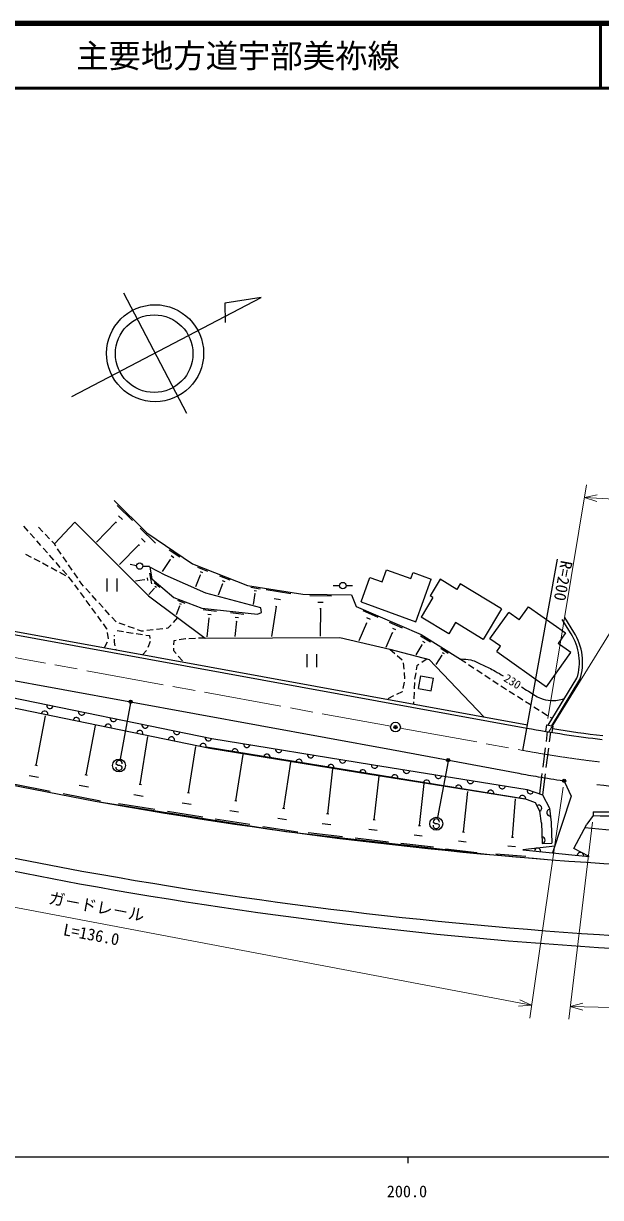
# Model space of a CAD drawing. Units: millimetres, scale not verified. Extents: x 40000 to 680000, y 20000 to 380000.
# Drawn here: x 208582 to 297762, y 198715 to 380000 of the extents above; entities that cross this region are included whole.
import ezdxf
from ezdxf.enums import TextEntityAlignment as Align

# ---------------------------------------------------------------- set-up
doc = ezdxf.new("R2010")
doc.units = ezdxf.units.MM
doc.header["$LTSCALE"] = 1000
doc.header["$PDMODE"] = 32
doc.header["$PDSIZE"] = 500
doc.linetypes.add('CHAIN', pattern=[18.5, 12, -1.5, 3.5, -1.5])
for name, color, linetype, lineweight in [('M-BGD', 7, 'Continuous', 25), ('M-BMK', 2, 'CHAIN', 13), ('M-BMK-SRVR', 3, 'Continuous', 25), ('M-STR-HTXT', 7, 'Continuous', 13), ('M-STR-STRC', 7, 'Continuous', 25), ('M-TTL', 2, 'Continuous', 140), ('M-TTL-BAND', 7, 'Continuous', 25), ('M-TTL-LINE', 7, 'Continuous', 50)]:
    doc.layers.add(name, color=color, linetype=linetype, lineweight=lineweight)
doc.layers.add('M-TTL-TXT', color=7, linetype='Continuous')
doc.styles.add('@ＭＳ ゴシック', font='')
doc.styles.add('ＭＳ ゴシック', font='')
doc.styles.get('@ＭＳ ゴシック').set_extended_font_data('@MS Gothic')
doc.styles.get('ＭＳ ゴシック').set_extended_font_data('MS Gothic')

msp = doc.modelspace()

# ---------------------------------------------------------------- linework, layer by layer
at = {"layer": 'M-BGD'}
for p, q in [((216071, 322395), (245308, 337699)), ((224041, 338408), (233771, 319819)), ((245308, 337699), (239716, 336809)), ((239716, 336809), (239767, 333811)), ((222579, 306330), (227663, 301337)), ((223081, 305557), (225448, 303232)), ((213353, 299627), (216534, 303007)), ((216534, 303007), (227902, 291607)), ((222869, 302974), (219882, 299933)), ((222795, 303047), (222943, 302901)), ((223271, 303975), (223863, 303393)), ((209298, 301626), (208627, 302367)), ((210295, 300505), (209631, 301254)), ((211576, 301517), (210891, 302246)), ((212603, 300424), (211918, 301153)), ((226632, 302069), (228999, 299744)), ((227663, 301337), (234681, 296568)), ((211289, 299382), (210626, 300131)), ((213353, 299627), (212946, 300060)), ((213582, 299292), (213353, 299627)), ((226420, 299486), (223433, 296445)), ((226346, 299559), (226494, 299413)), ((226822, 300487), (227414, 299906)), ((208876, 298070), (209766, 297614)), ((210210, 297385), (211100, 296929)), ((212284, 298259), (211621, 299008)), ((213278, 297137), (212615, 297885)), ((214430, 298055), (213865, 298880)), ((215277, 296817), (214712, 297642)), ((231122, 298744), (232751, 297637)), ((231401, 297840), (231808, 297563)), ((211542, 296696), (212420, 296217)), ((212859, 295977), (213736, 295497)), ((214273, 296014), (213610, 296762)), ((215268, 294891), (214605, 295640)), ((216125, 295579), (215560, 296404)), ((225068, 296499), (226051, 296314)), ((227042, 296222), (228042, 296222)), ((228113, 296073), (228443, 294238)), ((230461, 294826), (228113, 296073)), ((231272, 297213), (230037, 295394)), ((231221, 297247), (231323, 297178)), ((234681, 296568), (243229, 293238)), ((235481, 296042), (237014, 295444)), ((264002, 293759), (264681, 295640)), ((264681, 295640), (268444, 294282)), ((285753, 267754), (291106, 297273)), ((214175, 295258), (215053, 294778)), ((215492, 294538), (215663, 294445)), ((215876, 294204), (215599, 294517)), ((216220, 293734), (215876, 294204)), ((216972, 294342), (216407, 295167)), ((217608, 293413), (217255, 293929)), ((221489, 294310), (221489, 292310)), ((222989, 294310), (222989, 292310)), ((227235, 294111), (225880, 293868)), ((227225, 294163), (227244, 294060)), ((227695, 294408), (227770, 293994)), ((228081, 295120), (228380, 293461)), ((228443, 294238), (231819, 291376)), ((236773, 292037), (230461, 294826)), ((235889, 294823), (235179, 293000)), ((235841, 294842), (235937, 294805)), ((235877, 295358), (236260, 295208)), ((238902, 294709), (240463, 294101)), ((239305, 294013), (239696, 293861)), ((260763, 290675), (262121, 294438)), ((262121, 294438), (264002, 293759)), ((268444, 294282), (268783, 295223)), ((268783, 295223), (271605, 294204)), ((269228, 287620), (271605, 294204)), ((272960, 294174), (271410, 291605)), ((275528, 292624), (272960, 294174)), ((217106, 292523), (216515, 293331)), ((217991, 291313), (217401, 292120)), ((217860, 293136), (217608, 293413)), ((218869, 292026), (218196, 292766)), ((228786, 292780), (227972, 291819)), ((228759, 292803), (228814, 292757)), ((228794, 293679), (229672, 292935)), ((228900, 293136), (229119, 292950)), ((245286, 289762), (236773, 292037)), ((239318, 293468), (238646, 291742)), ((239269, 293487), (239367, 293449)), ((243229, 293238), (251732, 291889)), ((243743, 292954), (245176, 292727)), ((244323, 291981), (244056, 290296)), ((244212, 292439), (244570, 292382)), ((244278, 291988), (244368, 291974)), ((246096, 292581), (249910, 291975)), ((251732, 291889), (259290, 291799)), ((256426, 293197), (257426, 293197)), ((258426, 293197), (259426, 293197)), ((276045, 293481), (275528, 292624)), ((282467, 289607), (276045, 293481)), ((218877, 290102), (218286, 290909)), ((219878, 290916), (219205, 291656)), ((220887, 289806), (220214, 290546)), ((227902, 291607), (236651, 285111)), ((231819, 291376), (236149, 289725)), ((232387, 290946), (233521, 290513)), ((232659, 290063), (232730, 290036)), ((232683, 290443), (232966, 290335)), ((247345, 291210), (248298, 291058)), ((252843, 291676), (256186, 291636)), ((254084, 290657), (254920, 290648)), ((259290, 291799), (260000, 290000)), ((260763, 290675), (269228, 287620)), ((271838, 291347), (270030, 288350)), ((271838, 291347), (271410, 291605)), ((219762, 288891), (219172, 289698)), ((220648, 287681), (220058, 288488)), ((221896, 288696), (221223, 289436)), ((222905, 287586), (222232, 288326)), ((232401, 288267), (231727, 287528)), ((232695, 290049), (232171, 288677)), ((236149, 289725), (244772, 288771)), ((236373, 289499), (238404, 289274)), ((237067, 288805), (237575, 288749)), ((240597, 289032), (242648, 288805)), ((241298, 288331), (241811, 288274)), ((244772, 288771), (245359, 289065)), ((245359, 289065), (245286, 289762)), ((247640, 289990), (246904, 285357)), ((247520, 290009), (247759, 289971)), ((254386, 289651), (254595, 289648)), ((254491, 289649), (254440, 285396)), ((260000, 290000), (270043, 285635)), ((261015, 289341), (263365, 288320)), ((261590, 288253), (262177, 287998)), ((274312, 285767), (270030, 288350)), ((282467, 289607), (279626, 284897)), ((280677, 284988), (283570, 289065)), ((285202, 287908), (283570, 289065)), ((285202, 287908), (286648, 289947)), ((286648, 289947), (292357, 285896)), ((293628, 286027), (292231, 288251)), ((200789, 286826), (286380, 271197)), ((200879, 287318), (286469, 271689)), ((221479, 286544), (220943, 287277)), ((221494, 286453), (221479, 286544)), ((224313, 287071), (223374, 287414)), ((225723, 286557), (224783, 286900)), ((230129, 286539), (229136, 286423)), ((230909, 286630), (230625, 286597)), ((231390, 287158), (230909, 286630)), ((237254, 288168), (236937, 285311)), ((237190, 288175), (237317, 288161)), ((241487, 287687), (241226, 285332)), ((241423, 287695), (241551, 287680)), ((261577, 287420), (260394, 284697)), ((261504, 287452), (261651, 287389)), ((265100, 287565), (267104, 286694)), ((265590, 286637), (266091, 286420)), ((275345, 287480), (274312, 285767)), ((279626, 284897), (275345, 287480)), ((293204, 285762), (291808, 287985)), ((221741, 284974), (221577, 285960)), ((222576, 285525), (222579, 285406)), ((222588, 284906), (222596, 284487)), ((223047, 286270), (224034, 286115)), ((224528, 286037), (225516, 285882)), ((226010, 285805), (226998, 285650)), ((226829, 286153), (226192, 286386)), ((227149, 286191), (226829, 286153)), ((227492, 285572), (228042, 285486)), ((228639, 286365), (227646, 286249)), ((228042, 285486), (228115, 285049)), ((231811, 284692), (231788, 284057)), ((232171, 284747), (231811, 284692)), ((233623, 284971), (232666, 284823)), ((233654, 284972), (233623, 284971)), ((235153, 285042), (234154, 284995)), ((236651, 285111), (235652, 285065)), ((236651, 285111), (257497, 285211)), ((257497, 285211), (265186, 283388)), ((265579, 285927), (264593, 283657)), ((265517, 285954), (265642, 285900)), ((269962, 285450), (271488, 284501)), ((270043, 285635), (276116, 281856)), ((270249, 284636), (270631, 284399)), ((282308, 283830), (280677, 284988)), ((292357, 285896), (291200, 284265)), ((99259, 283194), (219644, 259939)), ((221126, 283621), (221567, 284518)), ((222596, 284487), (222710, 283917)), ((222807, 283427), (222831, 283310)), ((227586, 283179), (227005, 282547)), ((228142, 284561), (227806, 283619)), ((231769, 283557), (231755, 283186)), ((231755, 283186), (232165, 282709)), ((265186, 283388), (271284, 281797)), ((265222, 283378), (265977, 282723)), ((270155, 284060), (269192, 282511)), ((270108, 284089), (270203, 284030)), ((273062, 283521), (274232, 282793)), ((273282, 282897), (273575, 282715)), ((281729, 283015), (282308, 283830)), ((281729, 283015), (289395, 277575)), ((289395, 277575), (293156, 282876)), ((293156, 282876), (291200, 284265)), ((232491, 282330), (233142, 281571)), ((252355, 282603), (252355, 280603)), ((253855, 282603), (253855, 280603)), ((266354, 282395), (267110, 281740)), ((267250, 281290), (267346, 280294)), ((269707, 281039), (269392, 280823)), ((270946, 281885), (270120, 281321)), ((271284, 281797), (279793, 272908)), ((273210, 282455), (272309, 281006)), ((273174, 282477), (273247, 282432)), ((276116, 281856), (276951, 281305)), ((277368, 281029), (278202, 280477)), ((199547, 279937), (265450, 267903)), ((267394, 279797), (267490, 278801)), ((269202, 279722), (269032, 278736)), ((269392, 280823), (269287, 280214)), ((269641, 277304), (270000, 279271)), ((270000, 279271), (271967, 278912)), ((278619, 280201), (279453, 279650)), ((279870, 279374), (280704, 278823)), ((267398, 278310), (267212, 277328)), ((268999, 278238), (268957, 277239)), ((271608, 276944), (271967, 278912)), ((281121, 278547), (281955, 277995)), ((282373, 277719), (282592, 277575)), ((282592, 277575), (283215, 277180)), ((289692, 271639), (294113, 278888)), ((290224, 271551), (294571, 278678)), ((202391, 276811), (237671, 269597)), ((265784, 276165), (264886, 275724)), ((267115, 276820), (266232, 276386)), ((267118, 276836), (267115, 276820)), ((268936, 276739), (268894, 275740)), ((269641, 277304), (271608, 276944)), ((283637, 276913), (284482, 276378)), ((284905, 276111), (285750, 275576)), ((202058, 275348), (237400, 268121)), ((268873, 275240), (268859, 274905)), ((286172, 275309), (287017, 274774)), ((287440, 274507), (288285, 273972)), ((97121, 272403), (217622, 249126)), ((210525, 265479), (211996, 273095)), ((288707, 273704), (289552, 273170)), ((289975, 272902), (290327, 272680)), ((96733, 270442), (217255, 247161)), ((218258, 263985), (219730, 271602)), ((289282, 270694), (289445, 271680)), ((289528, 270653), (289337, 269147)), ((289445, 271680), (290432, 271517)), ((290022, 270572), (289833, 269084)), ((290268, 270530), (290432, 271517)), ((226623, 262504), (227794, 269882)), ((234077, 261218), (235212, 268365)), ((237671, 269597), (262346, 265580)), ((286190, 260208), (236840, 268236)), ((237400, 268121), (262107, 264099)), ((241405, 259992), (242535, 267107)), ((265450, 267903), (285113, 264225)), ((289211, 268155), (288832, 265179)), ((289707, 268092), (289328, 265116)), ((210346, 265514), (210705, 265444)), ((248794, 258819), (249923, 265934)), ((255595, 257973), (256387, 264932)), ((262346, 265580), (286432, 261713)), ((209475, 263895), (210910, 263617)), ((218079, 264020), (218438, 263950)), ((262107, 264099), (286061, 260254)), ((262765, 257052), (263529, 263770)), ((288706, 264187), (288308, 261053)), ((289202, 264124), (288790, 260883)), ((292207, 262927), (293244, 260704)), ((206988, 262588), (212731, 261478)), ((214721, 261094), (220464, 259985)), ((217208, 262401), (218643, 262124)), ((226447, 262532), (226799, 262476)), ((233906, 261245), (234248, 261191)), ((269764, 256152), (270502, 262636)), ((276566, 255167), (277277, 261422)), ((286432, 261713), (288790, 260883)), ((219644, 259939), (249137, 255258)), ((223265, 259567), (228906, 258672)), ((225649, 260924), (227060, 260700)), ((233133, 259684), (234501, 259467)), ((241237, 260018), (241573, 259965)), ((284145, 254368), (284643, 260258)), ((287730, 259666), (286061, 260254)), ((288402, 258365), (287730, 259666)), ((288790, 260883), (289859, 258813)), ((293244, 260704), (290330, 251932)), ((230819, 258368), (236293, 257499)), ((240478, 258487), (241821, 258274)), ((248626, 258846), (248962, 258792)), ((255428, 257992), (255762, 257954)), ((288629, 256495), (288402, 258365)), ((289859, 258813), (290126, 256609)), ((296623, 257678), (295626, 256376)), ((296632, 258278), (296623, 257678)), ((238208, 257195), (243579, 256342)), ((245596, 256022), (250968, 255170)), ((247866, 257314), (249209, 257101)), ((254744, 256446), (256081, 256294)), ((262603, 257070), (262926, 257033)), ((269608, 256170), (269921, 256134)), ((288627, 256562), (288727, 253390)), ((290126, 256609), (290226, 253438)), ((293646, 252618), (295626, 256376)), ((295349, 255850), (316033, 253874)), ((249137, 255258), (280676, 251670)), ((252557, 255070), (257903, 254462)), ((259826, 254243), (264998, 253655)), ((261942, 255574), (263235, 255427)), ((268969, 254723), (270219, 254581)), ((276415, 255185), (276717, 255150)), ((284000, 254380), (284289, 254356)), ((266923, 253436), (271924, 252867)), ((273819, 252542), (278653, 251992)), ((275797, 253786), (277005, 253648)), ((283450, 253031), (284604, 252934)), ((290679, 252981), (285728, 252383)), ((285728, 252383), (290330, 251932)), ((288727, 253390), (290226, 253438)), ((295995, 251377), (293646, 252618)), ((280676, 251670), (289017, 250964)), ((281601, 251793), (286219, 251401)), ((290330, 251932), (293321, 251639)), ((293321, 251639), (295995, 251377))]:
    msp.add_line(p, q, dxfattribs=at)
for centre, radius in [((228926, 329076), 7493), ((228782, 329011), 5995), ((226542, 296222), 500), ((257926, 293197), 500), ((292143, 263063), 150), ((292143, 263063), 120), ((292143, 263063), 90), ((292143, 263063), 60), ((292143, 263063), 30)]:
    msp.add_circle(centre, radius, dxfattribs=at)
for centre, radius, start, end in [((286308, 281353), 8185, 342.47179, 32.56546), ((286308, 281353), 8685, 342.06518, 32.56546), ((211857, 273344), 500, 348.44406, 168.44406), ((212679, 274707), 500, 168.44406, 348.44406), ((217577, 273706), 500, 168.44406, 348.44406), ((216755, 272343), 500, 348.44406, 168.44406), ((222476, 272704), 500, 168.44406, 348.44406), ((221654, 271341), 500, 348.44406, 168.44406), ((226553, 270339), 500, 348.44406, 168.44406), ((227375, 271702), 500, 168.44406, 348.44406), ((232273, 270701), 500, 168.44406, 348.44406), ((321441, 464544), 196500, 259.72183, 263.15902), ((321441, 464544), 195900, 260.87313, 263.15902), ((231451, 269338), 500, 348.44406, 168.44406), ((236350, 268336), 500, 348.44406, 168.44406), ((237172, 269699), 500, 168.44406, 348.44406), ((243100, 268713), 500, 170.75389, 350.75389), ((241277, 267490), 500, 350.75389, 170.75389), ((246212, 266687), 500, 350.75389, 170.75389), ((248035, 267910), 500, 170.75389, 350.75389), ((252970, 267107), 500, 170.75389, 350.75389), ((251147, 265883), 500, 350.75389, 170.75389), ((256082, 265080), 500, 350.75389, 170.75389), ((257905, 266303), 500, 170.75389, 350.75389), ((261017, 264277), 500, 350.75389, 170.75389), ((262840, 265501), 500, 170.87927, 350.87927), ((267777, 264708), 500, 170.87927, 350.87927), ((265954, 263482), 500, 350.87927, 170.87927), ((270891, 262689), 500, 350.87927, 170.87927), ((272714, 263916), 500, 170.87927, 350.87927), ((277650, 263123), 500, 170.87927, 350.87927), ((315314, 425181), 163766, 259.3728, 260.44128), ((321441, 464544), 203600, 260.58066, 261.68438), ((275827, 261897), 500, 350.87927, 170.87927), ((280764, 261104), 500, 350.87927, 170.87927), ((282587, 262331), 500, 170.87927, 350.87927), ((286904, 261547), 500, 160.60446, 340.60446), ((321441, 464544), 203500, 263.15902, 268.02897), ((343733, 946433), 697619, 259.75401, 266.93926), ((285701, 260311), 500, 348.0891, 170.87927), ((288168, 258818), 500, 297.29957, 117.29957), ((289939, 258147), 500, 96.91123, 276.91123), ((299752, 464154), 206500, 269.13174, 274.04112), ((299752, 464154), 205900, 269.13174, 274.05918), ((288711, 253890), 500, 271.80874, 91.80874), ((288029, 252158), 500, 354.40066, 174.40066), ((294658, 251508), 500, 354.40066, 174.40066), ((343733, 946433), 708619, 259.74866, 266.94033), ((343733, 946433), 710619, 259.7477, 266.94053)]:
    msp.add_arc(centre, radius, start, end, dxfattribs=at)
for points in [[(276096, 281869), (276826, 281871), (277104, 281859), (277729, 281717), (278473, 281548), (278834, 281273), (279530, 280960), (280305, 280613), (280734, 280402), (281475, 279988), (281928, 279734), (282334, 279500), (282714, 279275)], [(285530, 277549), (285869, 277342), (286229, 277125), (286626, 276890), (287353, 276461), (287706, 276100), (288499, 275810), (289090, 275593), (289444, 275508), (290072, 275457), (290913, 275390), (291293, 275524), (292209, 275766)]]:
    msp.add_open_spline(points, degree=3, knots=[0, 0, 0, 0, 1, 1, 1, 2, 2, 2, 3, 3, 3, 4, 4, 4, 4], dxfattribs=at)
msp.add_point((292143, 263063), dxfattribs=at)
at = {"layer": 'M-BMK'}
for p, q in [((200168, 283381), (265341, 271481)), ((266816, 271212), (285753, 267754))]:
    msp.add_line(p, q, dxfattribs=at)
msp.add_arc((321441, 464544), 200000, 259.72121, 275.76401, dxfattribs=at)
at = {"layer": 'M-BMK-SRVR'}
msp.add_circle((266078, 271347), 750, dxfattribs=at)
msp.add_point((266078, 271347), dxfattribs=at)
at = {"layer": 'M-STR-HTXT'}
for p, q in [((289609, 272667), (295596, 308756)), ((297224, 307205), (295269, 306783)), ((295269, 306783), (331924, 304971)), ((295269, 306783), (297173, 306171)), ((289775, 270612), (302872, 291895)), ((291999, 262074), (286814, 226417)), ((296504, 256685), (292853, 226249)), ((287102, 228396), (151764, 254025)), ((287102, 228396), (285300, 229264)), ((295036, 228700), (293091, 228235)), ((285108, 228247), (287102, 228396)), ((293091, 228235), (337043, 227052)), ((293091, 228235), (295008, 227665))]:
    msp.add_line(p, q, dxfattribs=at)
at = {"layer": 'M-STR-STRC'}
for p, q in [((225118, 275115), (223529, 266409)), ((222954, 265566), (222854, 265684)), ((223199, 265427), (222954, 265566)), ((223499, 265424), (223199, 265427)), ((223744, 265313), (223499, 265424)), ((223850, 265176), (223744, 265313)), ((274189, 266116), (272562, 257417)), ((271982, 256574), (271883, 256692)), ((272227, 256435), (271982, 256574)), ((272528, 256433), (272227, 256435)), ((272773, 256321), (272528, 256433)), ((272879, 256185), (272773, 256321))]:
    msp.add_line(p, q, dxfattribs=at)
for centre, radius in [((225145, 275263), 150), ((225145, 275263), 120), ((225145, 275263), 90), ((225145, 275263), 60), ((225145, 275263), 30), ((223349, 265426), 1000), ((274217, 266263), 150), ((274217, 266263), 120), ((274217, 266263), 90), ((274217, 266263), 60), ((274217, 266263), 30), ((272378, 256434), 1000)]:
    msp.add_circle(centre, radius, dxfattribs=at)
for centre, start, end in [((223350, 265180), 179.55488, 359.55488), ((223354, 265680), 359.55488, 179.55488), ((272379, 256188), 179.55488, 359.55488), ((272383, 256688), 359.55488, 179.55488)]:
    msp.add_arc(centre, 500, start, end, dxfattribs=at)
for p in [(225145, 275263), (274217, 266263)]:
    msp.add_point(p, dxfattribs=at)
at = {"layer": 'M-TTL'}
msp.add_line((680000, 380000), (40000, 380000), dxfattribs=at)
at = {"layer": 'M-TTL-BAND'}
for p, q in [((40000, 205000), (579000, 205000)), ((268000, 205000), (268000, 204000))]:
    msp.add_line(p, q, dxfattribs=at)
at = {"layer": 'M-TTL-LINE'}
for p, q in [((297750, 380000), (297750, 370000)), ((40000, 370000), (680000, 370000))]:
    msp.add_line(p, q, dxfattribs=at)

# ---------------------------------------------------------------- texts
at = {"layer": 'M-BGD', "style": 'ＭＳ ゴシック'}
msp.add_text('R=200', height=1833, rotation=259.721, dxfattribs=at).set_placement((291106, 297273), align=Align.BOTTOM_LEFT)
msp.add_text('230', height=1320, rotation=328.241, dxfattribs=at).set_placement((284163, 278398), align=Align.MIDDLE_CENTER)
at = {"layer": 'M-STR-HTXT', "style": 'ＭＳ ゴシック'}
msp.add_text('ガ－ドレ－ル', height=1833, rotation=349.277, dxfattribs=at).set_placement((219619, 242193), align=Align.BOTTOM_CENTER)
at = {"layer": 'M-STR-HTXT', "style": '@ＭＳ ゴシック'}
msp.add_text('L=136.0', height=1833, rotation=349.277, dxfattribs=at).set_placement((219247, 240228), align=Align.TOP_CENTER)
at = {"layer": 'M-TTL-BAND', "style": 'ＭＳ ゴシック'}
msp.add_text('200.0', height=1833, dxfattribs=at).set_placement((267844, 198195), align=Align.BOTTOM_CENTER)
at = {"layer": 'M-TTL-TXT', "style": 'ＭＳ ゴシック'}
msp.add_text('主要地方道宇部美祢線', height=3666, dxfattribs=at).set_placement((216734, 375000), align=Align.MIDDLE_LEFT)

doc.saveas('drawing.dxf')
